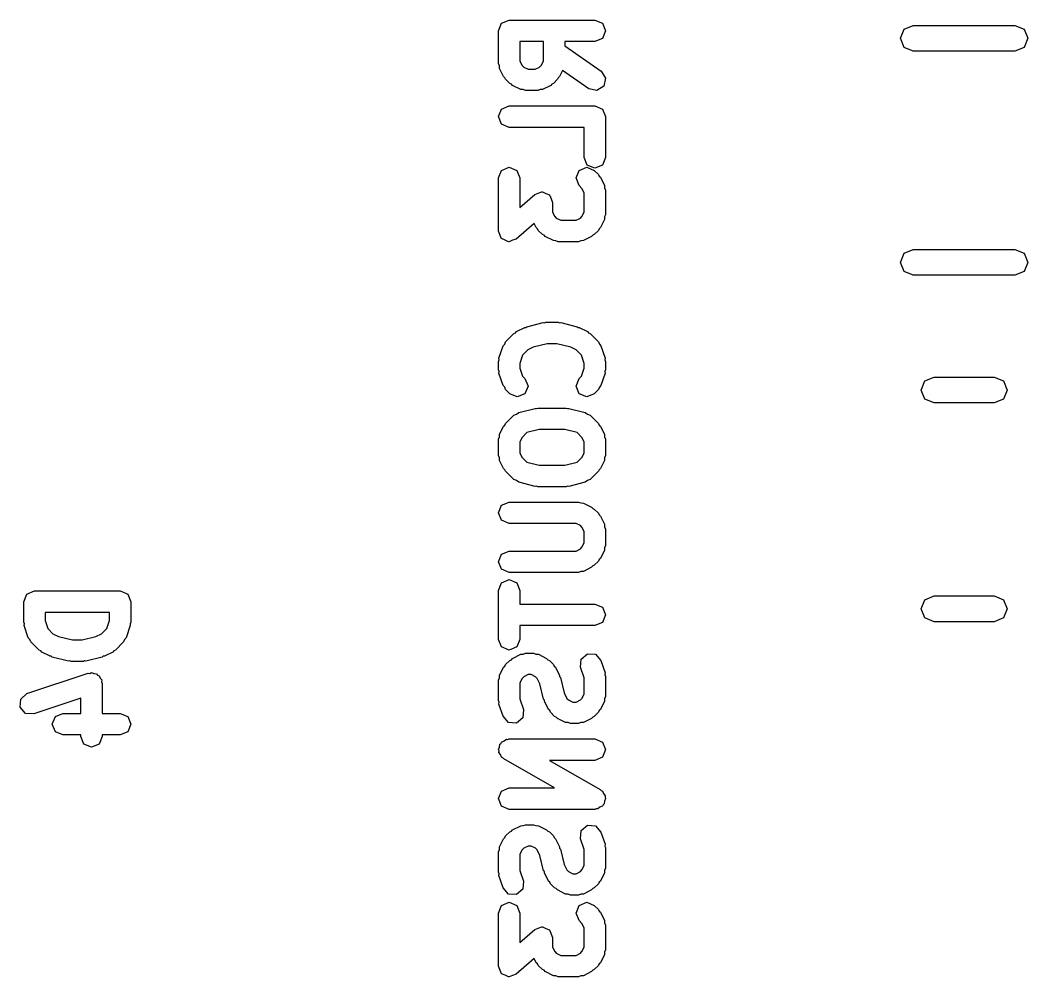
# Model space of a CAD drawing. Extents: x 86.6 to 116.8, y -73.1 to -42.9.
# Drawn here: x 95.496 to 100.197, y -67.554 to -63.093 of the extents above; entities that cross this region are included whole.
import ezdxf

# ---------------------------------------------------------------- set-up
doc = ezdxf.new("R2010")
doc.units = 0
doc.layers.add('BLACK', color=7, linetype='CONTINUOUS')

msp = doc.modelspace()

# ---------------------------------------------------------------- linework, layer by layer
at = {"layer": 'BLACK', "linetype": 'CONTINUOUS'}
for p, q in [((97.741892, -63.107502), (97.777247, -63.092857)), ((97.777247, -63.092857), (98.177247, -63.092857)), ((98.177247, -63.092857), (98.212602, -63.107502)), ((97.727247, -63.142857), (97.741892, -63.107502)), ((98.212602, -63.107502), (98.227247, -63.142857)), ((99.602742, -63.1775), (99.620316, -63.135074)), ((99.620316, -63.135074), (99.662742, -63.1175)), ((99.662742, -63.1175), (100.137258, -63.1175)), ((100.137258, -63.1175), (100.179684, -63.135074)), ((100.179684, -63.135074), (100.197258, -63.1775)), ((97.727247, -63.295238), (97.727247, -63.142857)), ((98.212602, -63.178212), (98.177247, -63.192857)), ((98.227247, -63.142857), (98.212602, -63.178212)), ((99.620316, -63.219926), (99.602742, -63.1775)), ((100.197258, -63.1775), (100.179684, -63.219926)), ((97.936771, -63.192857), (97.827247, -63.192857)), ((97.827247, -63.192857), (97.827247, -63.283434)), ((97.936771, -63.283434), (97.936771, -63.192857)), ((98.177247, -63.192857), (98.036771, -63.192857)), ((98.036771, -63.192857), (98.036771, -63.212061)), ((98.036771, -63.212061), (98.20592, -63.330466)), ((99.662742, -63.2375), (99.620316, -63.219926)), ((100.179684, -63.219926), (100.137258, -63.2375)), ((100.137258, -63.2375), (99.662742, -63.2375)), ((97.7317, -63.30599), (97.727247, -63.295238)), ((97.732526, -63.317599), (97.7317, -63.30599)), ((97.751574, -63.355694), (97.732526, -63.317599)), ((97.827247, -63.283434), (97.837387, -63.303715)), ((97.837387, -63.303715), (97.84496, -63.311287)), ((97.84496, -63.311287), (97.865241, -63.321428)), ((97.865241, -63.321428), (97.898777, -63.321428)), ((97.898777, -63.321428), (97.919059, -63.311286)), ((97.919059, -63.311286), (97.92663, -63.303714)), ((97.92663, -63.303714), (97.936771, -63.283434)), ((98.026738, -63.327105), (98.012444, -63.355694)), ((98.148574, -63.412389), (98.026738, -63.327105)), ((97.75779, -63.361085), (97.751574, -63.355694)), ((97.76094, -63.368688), (97.75779, -63.361085)), ((97.779987, -63.387736), (97.76094, -63.368688)), ((98.003079, -63.368688), (97.984031, -63.387735)), ((98.006228, -63.361084), (98.003079, -63.368688)), ((98.012444, -63.355694), (98.006228, -63.361084)), ((98.20592, -63.330466), (98.226485, -63.362739)), ((98.226485, -63.362739), (98.218208, -63.400101)), ((97.78759, -63.390885), (97.779987, -63.387736)), ((97.792981, -63.397101), (97.78759, -63.390885)), ((97.831078, -63.41615), (97.792981, -63.397101)), ((97.842687, -63.416974), (97.831078, -63.41615)), ((97.853438, -63.421428), (97.842687, -63.416974)), ((97.91058, -63.421428), (97.853438, -63.421428)), ((97.921332, -63.416974), (97.91058, -63.421428)), ((97.932941, -63.416149), (97.921332, -63.416974)), ((97.971037, -63.397101), (97.932941, -63.416149)), ((97.976428, -63.390884), (97.971037, -63.397101)), ((97.984031, -63.387735), (97.976428, -63.390884)), ((98.185936, -63.420666), (98.148574, -63.412389)), ((98.218208, -63.400101), (98.185936, -63.420666)), ((97.727247, -63.542857), (97.741892, -63.507502)), ((97.741892, -63.507502), (97.777247, -63.492857)), ((97.777247, -63.492857), (98.177247, -63.492857)), ((98.177247, -63.492857), (98.212602, -63.507502)), ((98.212602, -63.507502), (98.227247, -63.542857)), ((97.741892, -63.578212), (97.727247, -63.542857)), ((98.227247, -63.542857), (98.227247, -63.733333)), ((97.777247, -63.592857), (97.741892, -63.578212)), ((98.127247, -63.592857), (97.777247, -63.592857)), ((98.127247, -63.733333), (98.127247, -63.592857)), ((98.141892, -63.768688), (98.127247, -63.733333)), ((98.227247, -63.733333), (98.212602, -63.768688)), ((97.727247, -63.828571), (97.741892, -63.793216)), ((97.741892, -63.793216), (97.777247, -63.778571)), ((97.777247, -63.778571), (97.812602, -63.793216)), ((97.812602, -63.793216), (97.827247, -63.828571)), ((98.089152, -63.828571), (98.103797, -63.793216)), ((98.103797, -63.793216), (98.139152, -63.778571)), ((98.139152, -63.778571), (98.174507, -63.793216)), ((98.177247, -63.783333), (98.141892, -63.768688)), ((98.174507, -63.793216), (98.193555, -63.812264)), ((98.212602, -63.768688), (98.177247, -63.783333)), ((97.727247, -64.07619), (97.727247, -63.828571)), ((97.827247, -63.828571), (97.827247, -63.966001)), ((98.103797, -63.863926), (98.089152, -63.828571)), ((98.193555, -63.812264), (98.196703, -63.819866)), ((98.196703, -63.819866), (98.202922, -63.825259)), ((98.202922, -63.825259), (98.221968, -63.863354)), ((97.913373, -63.89959), (97.929628, -63.892857)), ((97.929628, -63.892857), (97.93127, -63.893537)), ((97.93127, -63.893537), (97.932954, -63.892968)), ((97.932954, -63.892968), (97.948727, -63.900768)), ((98.117105, -63.877234), (98.103797, -63.863926)), ((98.127247, -63.897517), (98.117105, -63.877234)), ((98.221968, -63.863354), (98.222792, -63.87496)), ((98.222792, -63.87496), (98.227247, -63.885714)), ((98.227247, -63.885714), (98.227247, -64)), ((97.827247, -63.966001), (97.896703, -63.905228)), ((97.896703, -63.905228), (97.913373, -63.89959)), ((97.948727, -63.900768), (97.964983, -63.907502)), ((97.964983, -63.907502), (97.965663, -63.909143)), ((97.965663, -63.909143), (97.967257, -63.909932)), ((97.967257, -63.909932), (97.972894, -63.926602)), ((97.972894, -63.926602), (97.979628, -63.942857)), ((98.127247, -63.988196), (98.127247, -63.897517)), ((97.979628, -63.942857), (97.979628, -63.988196)), ((97.979628, -63.988196), (97.989768, -64.008477)), ((97.989768, -64.008477), (97.99734, -64.016049)), ((97.99734, -64.016049), (98.017622, -64.02619)), ((98.017622, -64.02619), (98.089254, -64.02619)), ((98.089254, -64.02619), (98.109534, -64.01605)), ((98.109534, -64.01605), (98.117105, -64.008479)), ((98.117105, -64.008479), (98.127247, -63.988196)), ((98.221968, -64.02236), (98.202922, -64.060455)), ((98.222792, -64.010753), (98.221968, -64.02236)), ((98.227247, -64), (98.222792, -64.010753)), ((97.73398, -64.092444), (97.727247, -64.07619)), ((97.893973, -64.040493), (97.810172, -64.113819)), ((97.903955, -64.060456), (97.893973, -64.040493)), ((97.910171, -64.065847), (97.903955, -64.060456)), ((97.91332, -64.073449), (97.910171, -64.065847)), ((97.932367, -64.092497), (97.91332, -64.073449)), ((98.193555, -64.07345), (98.174507, -64.092498)), ((98.196703, -64.065847), (98.193555, -64.07345)), ((98.202922, -64.060455), (98.196703, -64.065847)), ((97.739618, -64.109115), (97.73398, -64.092444)), ((97.741211, -64.109903), (97.739618, -64.109115)), ((97.741892, -64.111545), (97.741211, -64.109903)), ((97.758147, -64.118278), (97.741892, -64.111545)), ((97.773921, -64.126079), (97.758147, -64.118278)), ((97.775604, -64.125509), (97.773921, -64.126079)), ((97.777247, -64.12619), (97.775604, -64.125509)), ((97.793501, -64.119456), (97.777247, -64.12619)), ((97.810172, -64.113819), (97.793501, -64.119456)), ((97.939969, -64.095646), (97.932367, -64.092497)), ((97.945363, -64.101865), (97.939969, -64.095646)), ((97.983459, -64.120912), (97.945363, -64.101865)), ((97.995067, -64.121736), (97.983459, -64.120912)), ((98.005819, -64.12619), (97.995067, -64.121736)), ((98.101057, -64.12619), (98.005819, -64.12619)), ((98.111807, -64.121736), (98.101057, -64.12619)), ((98.123417, -64.120912), (98.111807, -64.121736)), ((98.161512, -64.101865), (98.123417, -64.120912)), ((98.166904, -64.095647), (98.161512, -64.101865)), ((98.174507, -64.092498), (98.166904, -64.095647)), ((99.620316, -64.180074), (99.662742, -64.1625)), ((99.662742, -64.1625), (100.137258, -64.1625)), ((100.137258, -64.1625), (100.179684, -64.180074)), ((99.602742, -64.2225), (99.620316, -64.180074)), ((100.179684, -64.180074), (100.197258, -64.2225)), ((99.620316, -64.264926), (99.602742, -64.2225)), ((99.662742, -64.2825), (99.620316, -64.264926)), ((100.179684, -64.264926), (100.137258, -64.2825)), ((100.197258, -64.2225), (100.179684, -64.264926)), ((100.137258, -64.2825), (99.662742, -64.2825)), ((97.860358, -64.52235), (97.936549, -64.503302)), ((97.936549, -64.503302), (97.942819, -64.504235)), ((97.942819, -64.504235), (97.948676, -64.501809)), ((97.948676, -64.501809), (98.005819, -64.501809)), ((98.005819, -64.501809), (98.011675, -64.504235)), ((98.011675, -64.504235), (98.017946, -64.503302)), ((98.017946, -64.503302), (98.094136, -64.52235)), ((97.799034, -64.554549), (97.806637, -64.551399)), ((97.806637, -64.551399), (97.81203, -64.545182)), ((97.81203, -64.545182), (97.850125, -64.526136)), ((97.850125, -64.526136), (97.855791, -64.525733)), ((97.855791, -64.525733), (97.860358, -64.52235)), ((98.094136, -64.52235), (98.0987, -64.525732)), ((98.0987, -64.525732), (98.104369, -64.526135)), ((98.104369, -64.526135), (98.142464, -64.545182)), ((98.142464, -64.545182), (98.147855, -64.551398)), ((98.147855, -64.551398), (98.155459, -64.554548)), ((97.756486, -64.603395), (97.76094, -64.592644)), ((97.76094, -64.592644), (97.799034, -64.554549)), ((98.155459, -64.554548), (98.193555, -64.592643)), ((98.193555, -64.592643), (98.198008, -64.603395)), ((97.729813, -64.66933), (97.748861, -64.612187)), ((97.748861, -64.612187), (97.756486, -64.603395)), ((97.864007, -64.630997), (97.839996, -64.655007)), ((97.889937, -64.618032), (97.864007, -64.630997)), ((97.954831, -64.601809), (97.889937, -64.618032)), ((97.999664, -64.601809), (97.954831, -64.601809)), ((98.064556, -64.618032), (97.999664, -64.601809)), ((98.090484, -64.630995), (98.064556, -64.618032)), ((98.114498, -64.655009), (98.090484, -64.630995)), ((98.198008, -64.603395), (98.205634, -64.612188)), ((98.205634, -64.612188), (98.224681, -64.669331)), ((97.727247, -64.685142), (97.730396, -64.677538)), ((97.727247, -64.723238), (97.727247, -64.685142)), ((97.730396, -64.677538), (97.729813, -64.66933)), ((97.839996, -64.655007), (97.827247, -64.693256)), ((98.127247, -64.693254), (98.114498, -64.655009)), ((98.224681, -64.669331), (98.224097, -64.677539)), ((98.224097, -64.677539), (98.227247, -64.685142)), ((98.227247, -64.685142), (98.227247, -64.723238)), ((97.730396, -64.730841), (97.727247, -64.723238)), ((97.729813, -64.73905), (97.730396, -64.730841)), ((97.748861, -64.796192), (97.729813, -64.73905)), ((97.827247, -64.693256), (97.827247, -64.715123)), ((97.827247, -64.715123), (97.839996, -64.753371)), ((98.114498, -64.753371), (98.127247, -64.715125)), ((98.127247, -64.715125), (98.127247, -64.693254)), ((98.224681, -64.739049), (98.205634, -64.796191)), ((98.227247, -64.723238), (98.224097, -64.73084)), ((98.224097, -64.73084), (98.224681, -64.739049)), ((97.839996, -64.753371), (97.850698, -64.764073)), ((97.850698, -64.764073), (97.865341, -64.799429)), ((98.089152, -64.799428), (98.103797, -64.764073)), ((98.103797, -64.764073), (98.114498, -64.753371)), ((99.69942, -64.818), (99.716994, -64.775574)), ((99.716994, -64.775574), (99.75942, -64.758)), ((99.75942, -64.758), (100.04058, -64.758)), ((100.04058, -64.758), (100.083006, -64.775574)), ((100.083006, -64.775574), (100.10058, -64.818)), ((97.756486, -64.804983), (97.748861, -64.796192)), ((97.760939, -64.815734), (97.756486, -64.804983)), ((97.779986, -64.834782), (97.760939, -64.815734)), ((97.865341, -64.799429), (97.850696, -64.834784)), ((98.103797, -64.834783), (98.089152, -64.799428)), ((98.193555, -64.815735), (98.174507, -64.834783)), ((98.198008, -64.804983), (98.193555, -64.815735)), ((98.205634, -64.796191), (98.198008, -64.804983)), ((99.716994, -64.860426), (99.69942, -64.818)), ((100.10058, -64.818), (100.083006, -64.860426)), ((97.815341, -64.849427), (97.779986, -64.834782)), ((97.850696, -64.834784), (97.815341, -64.849427)), ((98.139152, -64.849428), (98.103797, -64.834783)), ((98.174507, -64.834783), (98.139152, -64.849428)), ((99.75942, -64.878), (99.716994, -64.860426)), ((100.04058, -64.878), (99.75942, -64.878)), ((100.083006, -64.860426), (100.04058, -64.878)), ((97.811458, -64.930355), (97.822263, -64.92235)), ((97.822263, -64.92235), (97.898453, -64.903302)), ((97.898453, -64.903302), (97.904723, -64.904235)), ((97.904723, -64.904235), (97.91058, -64.901809)), ((97.91058, -64.901809), (98.043914, -64.901809)), ((98.043914, -64.901809), (98.04977, -64.904235)), ((98.04977, -64.904235), (98.056041, -64.903302)), ((98.056041, -64.903302), (98.132231, -64.92235)), ((98.132231, -64.92235), (98.143033, -64.930354)), ((97.75779, -64.981199), (97.76094, -64.973597)), ((97.76094, -64.973597), (97.799034, -64.935502)), ((97.799034, -64.935502), (97.811458, -64.930355)), ((98.143033, -64.930354), (98.155459, -64.935501)), ((98.155459, -64.935501), (98.193555, -64.973596)), ((98.193555, -64.973596), (98.196704, -64.981199)), ((97.732526, -65.024686), (97.751574, -64.986591)), ((97.751574, -64.986591), (97.75779, -64.981199)), ((97.859952, -65.016004), (97.837387, -65.038569)), ((97.916735, -65.001809), (97.859952, -65.016004)), ((98.037759, -65.001809), (97.916735, -65.001809)), ((98.094541, -65.016004), (98.037759, -65.001809)), ((98.117106, -65.03857), (98.094541, -65.016004)), ((98.196704, -64.981199), (98.202922, -64.986592)), ((98.202922, -64.986592), (98.221968, -65.024687)), ((97.727247, -65.047047), (97.7317, -65.036294)), ((97.727247, -65.123238), (97.727247, -65.047047)), ((97.7317, -65.036294), (97.732526, -65.024686)), ((97.837387, -65.038569), (97.827247, -65.05885)), ((97.827247, -65.05885), (97.827247, -65.111434)), ((98.127247, -65.05885), (98.117106, -65.03857)), ((98.127247, -65.111434), (98.127247, -65.05885)), ((98.221968, -65.024687), (98.222792, -65.036293)), ((98.222792, -65.036293), (98.227247, -65.047047)), ((98.227247, -65.047047), (98.227247, -65.123238)), ((97.827247, -65.111434), (97.837387, -65.131715)), ((98.117106, -65.131714), (98.127247, -65.111434)), ((97.7317, -65.13399), (97.727247, -65.123238)), ((97.732526, -65.145599), (97.7317, -65.13399)), ((97.751574, -65.183694), (97.732526, -65.145599)), ((97.837387, -65.131715), (97.859952, -65.15428)), ((97.859952, -65.15428), (97.916735, -65.168476)), ((98.037759, -65.168476), (98.094541, -65.15428)), ((98.094541, -65.15428), (98.117106, -65.131714)), ((98.221968, -65.145598), (98.202922, -65.183693)), ((98.222792, -65.133991), (98.221968, -65.145598)), ((98.227247, -65.123238), (98.222792, -65.133991)), ((97.75779, -65.189085), (97.751574, -65.183694)), ((97.76094, -65.196688), (97.75779, -65.189085)), ((97.799034, -65.234783), (97.76094, -65.196688)), ((97.916735, -65.168476), (98.037759, -65.168476)), ((98.193555, -65.196689), (98.155459, -65.234784)), ((98.196704, -65.189085), (98.193555, -65.196689)), ((98.202922, -65.183693), (98.196704, -65.189085)), ((97.811458, -65.239929), (97.799034, -65.234783)), ((97.822263, -65.247935), (97.811458, -65.239929)), ((97.898453, -65.266983), (97.822263, -65.247935)), ((98.132231, -65.247935), (98.056041, -65.266983)), ((98.143033, -65.23993), (98.132231, -65.247935)), ((98.155459, -65.234784), (98.143033, -65.23993)), ((97.904723, -65.266049), (97.898453, -65.266983)), ((97.91058, -65.268476), (97.904723, -65.266049)), ((98.043914, -65.268476), (97.91058, -65.268476)), ((98.04977, -65.266049), (98.043914, -65.268476)), ((98.056041, -65.266983), (98.04977, -65.266049)), ((97.741892, -65.35455), (97.777247, -65.339905)), ((97.777247, -65.339905), (98.101057, -65.339905)), ((98.101057, -65.339905), (98.111807, -65.344358)), ((98.111807, -65.344358), (98.123417, -65.345183)), ((98.123417, -65.345183), (98.161512, -65.36423)), ((97.727247, -65.389905), (97.741892, -65.35455)), ((97.741892, -65.42526), (97.727247, -65.389905)), ((98.161512, -65.36423), (98.166904, -65.370447)), ((98.166904, -65.370447), (98.174507, -65.373597)), ((98.174507, -65.373597), (98.193555, -65.392645)), ((98.193555, -65.392645), (98.196703, -65.400247)), ((97.777247, -65.439905), (97.741892, -65.42526)), ((98.089254, -65.439905), (97.777247, -65.439905)), ((98.109534, -65.450044), (98.089254, -65.439905)), ((98.196703, -65.400247), (98.202922, -65.40564)), ((98.202922, -65.40564), (98.221968, -65.443735)), ((98.221968, -65.443735), (98.222792, -65.455341)), ((98.117105, -65.457615), (98.109534, -65.450044)), ((98.127247, -65.477898), (98.117105, -65.457615)), ((98.127247, -65.530482), (98.127247, -65.477898)), ((98.222792, -65.455341), (98.227247, -65.466095)), ((98.227247, -65.466095), (98.227247, -65.542286)), ((98.117106, -65.550763), (98.127247, -65.530482)), ((97.727247, -65.618476), (97.741892, -65.583121)), ((97.741892, -65.583121), (97.777247, -65.568476)), ((97.777247, -65.568476), (98.089254, -65.568476)), ((98.089254, -65.568476), (98.109534, -65.558335)), ((98.109534, -65.558335), (98.117106, -65.550763)), ((98.221968, -65.564646), (98.202922, -65.602741)), ((98.222792, -65.553039), (98.221968, -65.564646)), ((98.227247, -65.542286), (98.222792, -65.553039)), ((97.741892, -65.653831), (97.727247, -65.618476)), ((98.193554, -65.615737), (98.174506, -65.634784)), ((98.196703, -65.608134), (98.193554, -65.615737)), ((98.202922, -65.602741), (98.196703, -65.608134)), ((97.777247, -65.668476), (97.741892, -65.653831)), ((98.101057, -65.668476), (97.777247, -65.668476)), ((98.111809, -65.664022), (98.101057, -65.668476)), ((98.123418, -65.663197), (98.111809, -65.664022)), ((98.161513, -65.644149), (98.123418, -65.663197)), ((98.166904, -65.637932), (98.161513, -65.644149)), ((98.174506, -65.634784), (98.166904, -65.637932)), ((97.727247, -65.75181), (97.741892, -65.716455)), ((97.741892, -65.716455), (97.777247, -65.70181)), ((97.777247, -65.70181), (97.812602, -65.716455)), ((97.812602, -65.716455), (97.827247, -65.75181)), ((95.512247, -65.804762), (95.526892, -65.769407)), ((95.526892, -65.769407), (95.562247, -65.754762)), ((95.562247, -65.754762), (95.962247, -65.754762)), ((95.962247, -65.754762), (95.997602, -65.769407)), ((95.997602, -65.769407), (96.012247, -65.804762)), ((97.727247, -65.980381), (97.727247, -65.75181)), ((97.827247, -65.75181), (97.827247, -65.816095)), ((95.512247, -65.9), (95.512247, -65.804762)), ((96.012247, -65.804762), (96.012247, -65.9)), ((97.827247, -65.816095), (98.177247, -65.816095)), ((98.177247, -65.816095), (98.212602, -65.83074)), ((99.69942, -65.838), (99.716994, -65.795574)), ((99.716994, -65.795574), (99.75942, -65.778)), ((99.75942, -65.778), (100.04058, -65.778)), ((100.04058, -65.778), (100.083006, -65.795574)), ((100.083006, -65.795574), (100.10058, -65.838)), ((95.912247, -65.854762), (95.612247, -65.854762)), ((95.612247, -65.854762), (95.612247, -65.891885)), ((95.912247, -65.891887), (95.912247, -65.854762)), ((98.212602, -65.83074), (98.227247, -65.866095)), ((98.227247, -65.866095), (98.212602, -65.90145)), ((99.716994, -65.880426), (99.69942, -65.838)), ((100.10058, -65.838), (100.083006, -65.880426)), ((95.515396, -65.907603), (95.512247, -65.9)), ((95.514813, -65.915812), (95.515396, -65.907603)), ((95.612247, -65.891885), (95.624996, -65.930134)), ((95.899498, -65.930132), (95.912247, -65.891887)), ((96.012247, -65.9), (96.009097, -65.907602)), ((96.009097, -65.907602), (96.009681, -65.915811)), ((98.212602, -65.90145), (98.177247, -65.916095)), ((99.75942, -65.898), (99.716994, -65.880426)), ((100.04058, -65.898), (99.75942, -65.898)), ((100.083006, -65.880426), (100.04058, -65.898)), ((95.533861, -65.972955), (95.514813, -65.915812)), ((95.624996, -65.930134), (95.649007, -65.954144)), ((95.649007, -65.954144), (95.674937, -65.967109)), ((95.849556, -65.967109), (95.875484, -65.954146)), ((95.875484, -65.954146), (95.899498, -65.930132)), ((96.009681, -65.915811), (95.990634, -65.972954)), ((98.177247, -65.916095), (97.827247, -65.916095)), ((97.827247, -65.916095), (97.827247, -65.980381)), ((95.541486, -65.981746), (95.533861, -65.972955)), ((95.54594, -65.992498), (95.541486, -65.981746)), ((95.584034, -66.030593), (95.54594, -65.992498)), ((95.674937, -65.967109), (95.739831, -65.983333)), ((95.739831, -65.983333), (95.784664, -65.983333)), ((95.784664, -65.983333), (95.849556, -65.967109)), ((95.978555, -65.992499), (95.940459, -66.030594)), ((95.983008, -65.981746), (95.978555, -65.992499)), ((95.990634, -65.972954), (95.983008, -65.981746)), ((97.741892, -66.015736), (97.727247, -65.980381)), ((97.827247, -65.980381), (97.812602, -66.015736)), ((95.591637, -66.033742), (95.584034, -66.030593)), ((95.59703, -66.03996), (95.591637, -66.033742)), ((95.635125, -66.059006), (95.59703, -66.03996)), ((95.927464, -66.03996), (95.889369, -66.059007)), ((95.932855, -66.033743), (95.927464, -66.03996)), ((95.940459, -66.030594), (95.932855, -66.033743)), ((97.777247, -66.030381), (97.741892, -66.015736)), ((97.812602, -66.015736), (97.777247, -66.030381)), ((97.792981, -66.068994), (97.831078, -66.049945)), ((97.831078, -66.049945), (97.842687, -66.04912)), ((97.842687, -66.04912), (97.853438, -66.044667)), ((97.853438, -66.044667), (97.891533, -66.044667)), ((97.891533, -66.044667), (97.902285, -66.04912)), ((97.902285, -66.04912), (97.913894, -66.049946)), ((97.913894, -66.049946), (97.951989, -66.068994)), ((98.113479, -66.072306), (98.142389, -66.047233)), ((98.142389, -66.047233), (98.180561, -66.049946)), ((98.180561, -66.049946), (98.205634, -66.078856)), ((95.640791, -66.059408), (95.635125, -66.059006)), ((95.645358, -66.062792), (95.640791, -66.059408)), ((95.721549, -66.08184), (95.645358, -66.062792)), ((95.727819, -66.080906), (95.721549, -66.08184)), ((95.733676, -66.083333), (95.727819, -66.080906)), ((95.790819, -66.083333), (95.733676, -66.083333)), ((95.796675, -66.080906), (95.790819, -66.083333)), ((95.802946, -66.08184), (95.796675, -66.080906)), ((95.879136, -66.062792), (95.802946, -66.08184)), ((95.8837, -66.059409), (95.879136, -66.062792)), ((95.889369, -66.059007), (95.8837, -66.059409)), ((97.75779, -66.105009), (97.76094, -66.097407)), ((97.76094, -66.097407), (97.779987, -66.078359)), ((97.779987, -66.078359), (97.78759, -66.075209)), ((97.78759, -66.075209), (97.792981, -66.068994)), ((97.951989, -66.068994), (97.95738, -66.07521)), ((97.95738, -66.07521), (97.964982, -66.078359)), ((97.964982, -66.078359), (97.98403, -66.097406)), ((97.98403, -66.097406), (97.987179, -66.105008)), ((98.110766, -66.110478), (98.113479, -66.072306)), ((98.205634, -66.078856), (98.224681, -66.135999)), ((95.527389, -66.233518), (95.813103, -66.13828)), ((95.813103, -66.13828), (95.82131, -66.138863)), ((95.82131, -66.138863), (95.828914, -66.135714)), ((95.828914, -66.135714), (95.839666, -66.140168)), ((95.839666, -66.140168), (95.851274, -66.140993)), ((95.851274, -66.140993), (95.856665, -66.147209)), ((95.856665, -66.147209), (95.864269, -66.150359)), ((97.7317, -66.160104), (97.732526, -66.148496)), ((97.732526, -66.148496), (97.751574, -66.110401)), ((97.751574, -66.110401), (97.75779, -66.105009)), ((97.865241, -66.144667), (97.84496, -66.154807)), ((97.87973, -66.144667), (97.865241, -66.144667)), ((97.90001, -66.154807), (97.87973, -66.144667)), ((97.987179, -66.105008), (97.993398, -66.110402)), ((97.993398, -66.110402), (98.012444, -66.148497)), ((98.012444, -66.148497), (98.012846, -66.154163)), ((98.127247, -66.159922), (98.110766, -66.110478)), ((98.224681, -66.135999), (98.224097, -66.144207)), ((98.224097, -66.144207), (98.227247, -66.15181)), ((95.864269, -66.150359), (95.868722, -66.161111)), ((95.868722, -66.161111), (95.876348, -66.169903)), ((95.876348, -66.169903), (95.875764, -66.17811)), ((95.875764, -66.17811), (95.878914, -66.185714)), ((95.878914, -66.185714), (95.878914, -66.32619)), ((97.727247, -66.170857), (97.7317, -66.160104)), ((97.727247, -66.266096), (97.727247, -66.170857)), ((97.837387, -66.162379), (97.827247, -66.18266)), ((97.827247, -66.18266), (97.827247, -66.257981)), ((97.84496, -66.154807), (97.837387, -66.162379)), ((97.907582, -66.162379), (97.90001, -66.154807)), ((97.920547, -66.188309), (97.907582, -66.162379)), ((97.938264, -66.259175), (97.920547, -66.188309)), ((98.012846, -66.154163), (98.01623, -66.15873)), ((98.01623, -66.15873), (98.033946, -66.229596)), ((98.127247, -66.235244), (98.127247, -66.159922)), ((98.227247, -66.15181), (98.227247, -66.247048)), ((95.498479, -66.258592), (95.527389, -66.233518)), ((98.033946, -66.229596), (98.046911, -66.255525)), ((98.117105, -66.255527), (98.127247, -66.235244)), ((95.495766, -66.296763), (95.498479, -66.258592)), ((95.778914, -66.255085), (95.559011, -66.328386)), ((95.778914, -66.32619), (95.778914, -66.255085)), ((97.730396, -66.273699), (97.727247, -66.266096)), ((97.729813, -66.281908), (97.730396, -66.273699)), ((97.748861, -66.33905), (97.729813, -66.281908)), ((97.827247, -66.257981), (97.843729, -66.307426)), ((97.941647, -66.26374), (97.938264, -66.259175)), ((97.94205, -66.269409), (97.941647, -66.26374)), ((97.961098, -66.307504), (97.94205, -66.269409)), ((98.046911, -66.255525), (98.054483, -66.263097)), ((98.054483, -66.263097), (98.074765, -66.273238)), ((98.074765, -66.273238), (98.089254, -66.273238)), ((98.089254, -66.273238), (98.109534, -66.263098)), ((98.109534, -66.263098), (98.117105, -66.255527)), ((98.221968, -66.269408), (98.202922, -66.307503)), ((98.222792, -66.257801), (98.221968, -66.269408)), ((98.227247, -66.247048), (98.222792, -66.257801)), ((95.52084, -66.325673), (95.495766, -66.296763)), ((95.559011, -66.328386), (95.52084, -66.325673)), ((95.660225, -66.340835), (95.69558, -66.32619)), ((95.69558, -66.32619), (95.778914, -66.32619)), ((95.878914, -66.32619), (95.962247, -66.32619)), ((95.962247, -66.32619), (95.997602, -66.340835)), ((97.843729, -66.307426), (97.841016, -66.345598)), ((97.967314, -66.312895), (97.961098, -66.307504)), ((97.970463, -66.320497), (97.967314, -66.312895)), ((97.98951, -66.339545), (97.970463, -66.320497)), ((98.193555, -66.320498), (98.174507, -66.339546)), ((98.196703, -66.312895), (98.193555, -66.320498)), ((98.202922, -66.307503), (98.196703, -66.312895)), ((95.64558, -66.37619), (95.660225, -66.340835)), ((95.660225, -66.411545), (95.64558, -66.37619)), ((95.997602, -66.340835), (96.012247, -66.37619)), ((96.012247, -66.37619), (95.997602, -66.411545)), ((97.773935, -66.367959), (97.748861, -66.33905)), ((97.812107, -66.370672), (97.773935, -66.367959)), ((97.841016, -66.345598), (97.812107, -66.370672)), ((97.997112, -66.342694), (97.98951, -66.339545)), ((98.002506, -66.348913), (97.997112, -66.342694)), ((98.040601, -66.367959), (98.002506, -66.348913)), ((98.052207, -66.368783), (98.040601, -66.367959)), ((98.062961, -66.373238), (98.052207, -66.368783)), ((98.101057, -66.373238), (98.062961, -66.373238)), ((98.111807, -66.368784), (98.101057, -66.373238)), ((98.123417, -66.36796), (98.111807, -66.368784)), ((98.161512, -66.348913), (98.123417, -66.36796)), ((98.166904, -66.342695), (98.161512, -66.348913)), ((98.174507, -66.339546), (98.166904, -66.342695)), ((95.69558, -66.42619), (95.660225, -66.411545)), ((95.778914, -66.42619), (95.69558, -66.42619)), ((95.778914, -66.433333), (95.778914, -66.42619)), ((95.962247, -66.42619), (95.878914, -66.42619)), ((95.878914, -66.42619), (95.878914, -66.433333)), ((95.997602, -66.411545), (95.962247, -66.42619)), ((95.793559, -66.468688), (95.778914, -66.433333)), ((95.828914, -66.483333), (95.793559, -66.468688)), ((95.864269, -66.468688), (95.828914, -66.483333)), ((95.878914, -66.433333), (95.864269, -66.468688)), ((97.732202, -66.482704), (97.733835, -66.46986)), ((97.733835, -66.46986), (97.739264, -66.465655)), ((97.739264, -66.465655), (97.741892, -66.459312)), ((97.741892, -66.459312), (97.753853, -66.454357)), ((97.753853, -66.454357), (97.764091, -66.446429)), ((97.764091, -66.446429), (97.770902, -66.447294)), ((97.770902, -66.447294), (97.777247, -66.444667)), ((97.777247, -66.444667), (98.177247, -66.444667)), ((98.177247, -66.444667), (98.212602, -66.459312)), ((98.212602, -66.459312), (98.227247, -66.494667)), ((97.727247, -66.494667), (97.732202, -66.482704)), ((97.729874, -66.501011), (97.727247, -66.494667)), ((97.729009, -66.507823), (97.729874, -66.501011)), ((97.736937, -66.51806), (97.729009, -66.507823)), ((97.741892, -66.530022), (97.736937, -66.51806)), ((98.227247, -66.494667), (98.212602, -66.530022)), ((97.748235, -66.532649), (97.741892, -66.530022)), ((97.75244, -66.538079), (97.748235, -66.532649)), ((97.988969, -66.673238), (97.75244, -66.538079)), ((98.177247, -66.544667), (97.965525, -66.544667)), ((97.965525, -66.544667), (98.202054, -66.679826)), ((98.212602, -66.530022), (98.177247, -66.544667)), ((97.727247, -66.723238), (97.741892, -66.687883)), ((97.741892, -66.687883), (97.777247, -66.673238)), ((97.777247, -66.673238), (97.988969, -66.673238)), ((98.202054, -66.679826), (98.206258, -66.685255)), ((98.206258, -66.685255), (98.212602, -66.687883)), ((98.212602, -66.687883), (98.217556, -66.699844)), ((98.217556, -66.699844), (98.225485, -66.710082)), ((98.225485, -66.710082), (98.224619, -66.716893)), ((97.741892, -66.758593), (97.727247, -66.723238)), ((97.777247, -66.773238), (97.741892, -66.758593)), ((98.212602, -66.758593), (98.20064, -66.763547)), ((98.215229, -66.752249), (98.212602, -66.758593)), ((98.220659, -66.748045), (98.215229, -66.752249)), ((98.222291, -66.7352), (98.220659, -66.748045)), ((98.227247, -66.723238), (98.222291, -66.7352)), ((98.224619, -66.716893), (98.227247, -66.723238)), ((98.177247, -66.773238), (97.777247, -66.773238)), ((98.183591, -66.77061), (98.177247, -66.773238)), ((98.190403, -66.771476), (98.183591, -66.77061)), ((98.20064, -66.763547), (98.190403, -66.771476)), ((97.792981, -66.868994), (97.831078, -66.849945)), ((97.831078, -66.849945), (97.842687, -66.84912)), ((97.842687, -66.84912), (97.853438, -66.844667)), ((97.853438, -66.844667), (97.891533, -66.844667)), ((97.891533, -66.844667), (97.902285, -66.84912)), ((97.902285, -66.84912), (97.913894, -66.849946)), ((97.913894, -66.849946), (97.951989, -66.868994)), ((98.113479, -66.872306), (98.142389, -66.847233)), ((98.142389, -66.847233), (98.180561, -66.849946)), ((98.180561, -66.849946), (98.205634, -66.878856)), ((97.75779, -66.905009), (97.76094, -66.897407)), ((97.76094, -66.897407), (97.779987, -66.878359)), ((97.779987, -66.878359), (97.78759, -66.875209)), ((97.78759, -66.875209), (97.792981, -66.868994)), ((97.951989, -66.868994), (97.95738, -66.87521)), ((97.95738, -66.87521), (97.964982, -66.878359)), ((97.964982, -66.878359), (97.98403, -66.897406)), ((97.98403, -66.897406), (97.987179, -66.905008)), ((98.110766, -66.910478), (98.113479, -66.872306)), ((98.205634, -66.878856), (98.224681, -66.935999)), ((97.7317, -66.960104), (97.732526, -66.948496)), ((97.732526, -66.948496), (97.751574, -66.910401)), ((97.751574, -66.910401), (97.75779, -66.905009)), ((97.865241, -66.944667), (97.84496, -66.954807)), ((97.87973, -66.944667), (97.865241, -66.944667)), ((97.90001, -66.954807), (97.87973, -66.944667)), ((97.987179, -66.905008), (97.993398, -66.910402)), ((97.993398, -66.910402), (98.012444, -66.948497)), ((98.012444, -66.948497), (98.012846, -66.954163)), ((98.127247, -66.959922), (98.110766, -66.910478)), ((98.224681, -66.935999), (98.224097, -66.944207)), ((98.224097, -66.944207), (98.227247, -66.95181)), ((97.727247, -66.970857), (97.7317, -66.960104)), ((97.727247, -67.066096), (97.727247, -66.970857)), ((97.837387, -66.962379), (97.827247, -66.98266)), ((97.827247, -66.98266), (97.827247, -67.057981)), ((97.84496, -66.954807), (97.837387, -66.962379)), ((97.907582, -66.962379), (97.90001, -66.954807)), ((97.920547, -66.988309), (97.907582, -66.962379)), ((97.938264, -67.059175), (97.920547, -66.988309)), ((98.012846, -66.954163), (98.01623, -66.95873)), ((98.01623, -66.95873), (98.033946, -67.029596)), ((98.127247, -67.035244), (98.127247, -66.959922)), ((98.227247, -66.95181), (98.227247, -67.047048)), ((98.033946, -67.029596), (98.046911, -67.055525)), ((98.117105, -67.055527), (98.127247, -67.035244)), ((97.730396, -67.073699), (97.727247, -67.066096)), ((97.729813, -67.081908), (97.730396, -67.073699)), ((97.748861, -67.13905), (97.729813, -67.081908)), ((97.827247, -67.057981), (97.843729, -67.107426)), ((97.941647, -67.06374), (97.938264, -67.059175)), ((97.94205, -67.069409), (97.941647, -67.06374)), ((97.961098, -67.107504), (97.94205, -67.069409)), ((98.046911, -67.055525), (98.054483, -67.063097)), ((98.054483, -67.063097), (98.074765, -67.073238)), ((98.074765, -67.073238), (98.089254, -67.073238)), ((98.089254, -67.073238), (98.109534, -67.063098)), ((98.109534, -67.063098), (98.117105, -67.055527)), ((98.221968, -67.069408), (98.202922, -67.107503)), ((98.222792, -67.057801), (98.221968, -67.069408)), ((98.227247, -67.047048), (98.222792, -67.057801)), ((97.843729, -67.107426), (97.841016, -67.145598)), ((97.967314, -67.112895), (97.961098, -67.107504)), ((97.970463, -67.120497), (97.967314, -67.112895)), ((97.98951, -67.139545), (97.970463, -67.120497)), ((98.193555, -67.120498), (98.174507, -67.139546)), ((98.196703, -67.112895), (98.193555, -67.120498)), ((98.202922, -67.107503), (98.196703, -67.112895)), ((97.773935, -67.167959), (97.748861, -67.13905)), ((97.812107, -67.170672), (97.773935, -67.167959)), ((97.841016, -67.145598), (97.812107, -67.170672)), ((97.997112, -67.142694), (97.98951, -67.139545)), ((98.002506, -67.148913), (97.997112, -67.142694)), ((98.040601, -67.167959), (98.002506, -67.148913)), ((98.052207, -67.168783), (98.040601, -67.167959)), ((98.062961, -67.173238), (98.052207, -67.168783)), ((98.101057, -67.173238), (98.062961, -67.173238)), ((98.111807, -67.168784), (98.101057, -67.173238)), ((98.123417, -67.16796), (98.111807, -67.168784)), ((98.161512, -67.148913), (98.123417, -67.16796)), ((98.166904, -67.142695), (98.161512, -67.148913)), ((98.174507, -67.139546), (98.166904, -67.142695)), ((97.727247, -67.256571), (97.741892, -67.221216)), ((97.741892, -67.221216), (97.777247, -67.206571)), ((97.777247, -67.206571), (97.812602, -67.221216)), ((97.812602, -67.221216), (97.827247, -67.256571)), ((98.089152, -67.256571), (98.103797, -67.221216)), ((98.103797, -67.221216), (98.139152, -67.206571)), ((98.139152, -67.206571), (98.174507, -67.221216)), ((98.174507, -67.221216), (98.193555, -67.240264)), ((97.727247, -67.50419), (97.727247, -67.256571)), ((97.827247, -67.256571), (97.827247, -67.394001)), ((98.103797, -67.291926), (98.089152, -67.256571)), ((98.193555, -67.240264), (98.196703, -67.247866)), ((98.196703, -67.247866), (98.202922, -67.253259)), ((98.202922, -67.253259), (98.221968, -67.291354)), ((97.913373, -67.32759), (97.929628, -67.320857)), ((97.929628, -67.320857), (97.93127, -67.321537)), ((97.93127, -67.321537), (97.932954, -67.320968)), ((97.932954, -67.320968), (97.948727, -67.328768)), ((98.117105, -67.305234), (98.103797, -67.291926)), ((98.127247, -67.325517), (98.117105, -67.305234)), ((98.221968, -67.291354), (98.222792, -67.30296)), ((98.222792, -67.30296), (98.227247, -67.313714)), ((98.227247, -67.313714), (98.227247, -67.428)), ((97.827247, -67.394001), (97.896703, -67.333228)), ((97.896703, -67.333228), (97.913373, -67.32759)), ((97.948727, -67.328768), (97.964983, -67.335502)), ((97.964983, -67.335502), (97.965663, -67.337143)), ((97.965663, -67.337143), (97.967257, -67.337932)), ((97.967257, -67.337932), (97.972894, -67.354602)), ((97.972894, -67.354602), (97.979628, -67.370857)), ((97.979628, -67.370857), (97.979628, -67.416196)), ((98.127247, -67.416196), (98.127247, -67.325517)), ((97.979628, -67.416196), (97.989768, -67.436477)), ((98.117105, -67.436479), (98.127247, -67.416196)), ((97.989768, -67.436477), (97.99734, -67.444049)), ((97.99734, -67.444049), (98.017622, -67.45419)), ((98.017622, -67.45419), (98.089254, -67.45419)), ((98.089254, -67.45419), (98.109534, -67.44405)), ((98.109534, -67.44405), (98.117105, -67.436479)), ((98.221968, -67.45036), (98.202922, -67.488455)), ((98.222792, -67.438753), (98.221968, -67.45036)), ((98.227247, -67.428), (98.222792, -67.438753)), ((97.73398, -67.520444), (97.727247, -67.50419)), ((97.893973, -67.468493), (97.810172, -67.541819)), ((97.903955, -67.488456), (97.893973, -67.468493)), ((97.910171, -67.493847), (97.903955, -67.488456)), ((97.91332, -67.501449), (97.910171, -67.493847)), ((97.932367, -67.520497), (97.91332, -67.501449)), ((98.193555, -67.50145), (98.174507, -67.520498)), ((98.196703, -67.493847), (98.193555, -67.50145)), ((98.202922, -67.488455), (98.196703, -67.493847)), ((97.739618, -67.537115), (97.73398, -67.520444)), ((97.741211, -67.537903), (97.739618, -67.537115)), ((97.741892, -67.539545), (97.741211, -67.537903)), ((97.758147, -67.546278), (97.741892, -67.539545)), ((97.773921, -67.554079), (97.758147, -67.546278)), ((97.775604, -67.553509), (97.773921, -67.554079)), ((97.777247, -67.55419), (97.775604, -67.553509)), ((97.793501, -67.547456), (97.777247, -67.55419)), ((97.810172, -67.541819), (97.793501, -67.547456)), ((97.939969, -67.523646), (97.932367, -67.520497)), ((97.945363, -67.529865), (97.939969, -67.523646)), ((97.983459, -67.548912), (97.945363, -67.529865)), ((97.995067, -67.549736), (97.983459, -67.548912)), ((98.005819, -67.55419), (97.995067, -67.549736)), ((98.101057, -67.55419), (98.005819, -67.55419)), ((98.111807, -67.549736), (98.101057, -67.55419)), ((98.123417, -67.548912), (98.111807, -67.549736)), ((98.161512, -67.529865), (98.123417, -67.548912)), ((98.166904, -67.523647), (98.161512, -67.529865)), ((98.174507, -67.520498), (98.166904, -67.523647))]:
    msp.add_line(p, q, dxfattribs=at)

doc.saveas('drawing.dxf')
